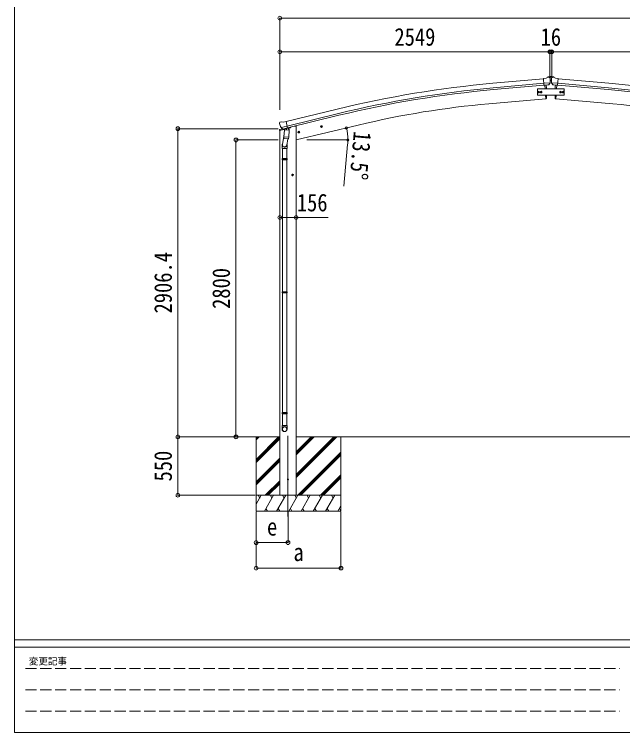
# Model space of a CAD drawing. Units: millimetres at full size. Extents: x -9783 to 33754, y -10064 to 6752.
# Drawn here: x -9783 to -4045, y -6828 to -56 of the extents above; entities that cross this region are included whole.
import ezdxf
from ezdxf.enums import TextEntityAlignment as Align

# ---------------------------------------------------------------- set-up
doc = ezdxf.new("R2010")
doc.units = ezdxf.units.MM
doc.header["$LTSCALE"] = 35
doc.header["$PDMODE"] = 32
doc.header["$PDSIZE"] = 35
doc.linetypes.add('DASHED3', pattern=[4, 3, -1])
for name, color, linetype, lineweight in [('0-0_0', 7, 'Continuous', 9), ('0-1_本体', 4, 'Continuous', 9), ('0-2_部品', 7, 'Continuous', 9), ('0-7_合掌部品', 3, 'Continuous', 9), ('0-8_PARTS2', 2, 'Continuous', 9), ('0-A_寸法', 6, 'Continuous', 9), ('F-0_240', 7, 'Continuous', 9)]:
    doc.layers.add(name, color=color, linetype=linetype, lineweight=lineweight)
doc.styles.add('ＭＳ ゴシック', font='')
doc.styles.get('ＭＳ ゴシック').set_extended_font_data('MS Gothic')

msp = doc.modelspace()

# ---------------------------------------------------------------- linework, layer by layer
at = {"layer": '0-0_0'}
for p, q in [((-7876.44, -4040.2), (-7280.1, -4040.2)), ((-7502.35, -4040.2), (-7502.35, -4740.2)), ((-7502.35, -4251.43), (-7291.12, -4040.2)), ((-7502.35, -4067.58), (-7474.97, -4040.2)), ((-7502.35, -4053.44), (-7489.12, -4040.2)), ((-7502.35, -4265.57), (-7280.1, -4043.32)), ((-7502.35, -4279.71), (-7280.1, -4057.46)), ((-7124.6, -4422.46), (-6742.34, -4040.2)), ((-7124.6, -4394.18), (-6770.62, -4040.2)), ((-7124.6, -4408.32), (-6756.48, -4040.2)), ((-7124.6, -4210.33), (-6954.47, -4040.2)), ((-7124.6, -4196.19), (-6968.62, -4040.2)), ((-7124.6, -4182.05), (-6982.76, -4040.2)), ((-7124.23, -4040.2), (-2321.23, -4040.2)), ((-2320.98, -4040.2), (-7123.98, -4040.2)), ((-6702.35, -4040.2), (-6702.35, -4740.2)), ((-7108.5, -4590.2), (-6702.35, -4184.06)), ((-7094.35, -4590.2), (-6702.35, -4198.2)), ((-7502.35, -4463.56), (-7280.1, -4241.31)), ((-7502.35, -4477.7), (-7280.1, -4255.45)), ((-7080.21, -4590.2), (-6702.35, -4212.35)), ((-7502.35, -4491.84), (-7280.1, -4269.59)), ((-6896.36, -4590.2), (-6702.35, -4396.19)), ((-7416.86, -4590.2), (-7280.1, -4453.44)), ((-7402.72, -4590.2), (-7280.1, -4467.58)), ((-6882.22, -4590.2), (-6702.35, -4410.33)), ((-6868.08, -4590.2), (-6702.35, -4424.48)), ((-7388.58, -4590.2), (-7280.1, -4481.73)), ((-6702.35, -4590.2), (-7502.35, -4590.2)), ((-7502.35, -4674.03), (-7453.95, -4590.2)), ((-7468.96, -4616.18), (-7483.96, -4590.2)), ((-7425.09, -4740.2), (-7338.49, -4590.2)), ((-7353.49, -4616.18), (-7368.49, -4590.2)), ((-7309.62, -4740.2), (-7223.02, -4590.2)), ((-7238.02, -4616.18), (-7253.02, -4590.2)), ((-7194.15, -4740.2), (-7107.55, -4590.2)), ((-7122.55, -4616.18), (-7137.55, -4590.2)), ((-7078.68, -4740.2), (-6992.08, -4590.2)), ((-7007.08, -4616.18), (-7022.08, -4590.2)), ((-6963.21, -4740.2), (-6876.61, -4590.2)), ((-6906.61, -4590.2), (-6891.61, -4616.18)), ((-6847.74, -4740.2), (-6761.14, -4590.2)), ((-6776.14, -4616.18), (-6791.14, -4590.2)), ((-7502.35, -4740.2), (-6702.35, -4740.2)), ((-7410.09, -4714.22), (-7395.09, -4740.2)), ((-7294.62, -4714.22), (-7279.62, -4740.2)), ((-7179.15, -4714.22), (-7164.15, -4740.2)), ((-7063.68, -4714.22), (-7048.68, -4740.2)), ((-6948.21, -4714.22), (-6933.21, -4740.2)), ((-6832.74, -4714.22), (-6817.74, -4740.2)), ((-6732.27, -4740.2), (-6702.35, -4688.39)), ((-6717.27, -4714.22), (-6702.27, -4740.2))]:
    msp.add_line(p, q, dxfattribs=at)
at = {"layer": '0-1_本体'}
for p, q in [((-4792.73, -662.4), (-5270.04, -705.67)), ((-4652.48, -662.4), (-4175.17, -705.67)), ((-4788.97, -705.39), (-5266.15, -748.66)), ((-4787.5, -722.17), (-5264.63, -765.43)), ((-4657.71, -722.17), (-4180.58, -765.43)), ((-4656.24, -705.39), (-4179.06, -748.66)), ((-5307.06, -899.05), (-4769.11, -851.99)), ((-4138.15, -899.05), (-4676.1, -851.99)), ((-7219.58, -1066.61), (-6736.71, -949.13)), ((-7209.51, -1108.58), (-6726.5, -991.06)), ((-7205.58, -1124.95), (-6722.52, -1007.43)), ((-7279.6, -1149.91), (-7279.6, -4590.2)), ((-7124.1, -1240.2), (-6538.43, -1099.59)), ((-7124.1, -1110.2), (-7124.1, -4590.2))]:
    msp.add_line(p, q, dxfattribs=at)
at = {"layer": '0-1_本体', "color": 6}
msp.add_line((-7123.78, -1970.44), (-7279.78, -1970.44), dxfattribs=at)
at = {"layer": '0-1_本体'}
msp.add_lwpolyline([(-7124.1, -1110.2), (-7144.1, -1110.2), (-7177.61, -1118.24)], dxfattribs=at)
for centre, radius, start, end in [((-4365.34, -10695.6), 10030.81, 95.17465, 103.67464), ((-5079.87, -10695.6), 10030.81, 76.32536, 84.82535), ((-4365.34, -10695.6), 9987.65, 95.17465, 103.67464), ((-4365.34, -10695.6), 9970.81, 95.17465, 103.67464), ((-5079.87, -10695.6), 9970.81, 76.32536, 84.82535), ((-5079.87, -10695.6), 9987.65, 76.32536, 84.82535), ((-4573.44, -9284.37), 8417.35, 95.00001, 103.5), ((-4871.77, -9284.37), 8417.35, 76.5, 84.99999)]:
    msp.add_arc(centre, radius, start, end, dxfattribs=at)
at = {"layer": '0-2_部品'}
for p, q in [((-4769.17, -851.99), (-4767.11, -851.73)), ((-4676.04, -851.99), (-4678.1, -851.73)), ((-7281.59, -1082.25), (-7281.31, -1083.4)), ((-7277.37, -1073.67), (-7281.23, -1079.97)), ((-7274.28, -1071.42), (-7261.09, -1068.26)), ((-7246.53, -1070.93), (-7259.79, -1068.23)), ((-7246.53, -1070.93), (-7220.6, -1064.71)), ((-7282.72, -1150.58), (-7240.01, -1140.33)), ((-7282.72, -1143.69), (-7282.72, -1150.58)), ((-7254.21, -1134.48), (-7280.42, -1140.77)), ((-7267.54, -1122.55), (-7210.03, -1108.75)), ((-7250.68, -1137.46), (-7267.06, -1122.97)), ((-7247.98, -1138.03), (-7240.46, -1136.23)), ((-7247.14, -1137.92), (-7245.61, -1137.56)), ((-7245.61, -1137.56), (-7208.9, -1128.75)), ((-7243.77, -1137.78), (-7243.82, -1138.53)), ((-7243.07, -1139.57), (-7217.25, -1146)), ((-7236.15, -1144.91), (-7240.82, -1211.75)), ((-7190.46, -1148.11), (-7236.15, -1144.91)), ((-7234.37, -1141.73), (-7234.6, -1145.02)), ((-7214.86, -1130.57), (-7215.88, -1145.18)), ((-7208.9, -1128.75), (-7207.38, -1128.38)), ((-7205.82, -1126.27), (-7204.88, -1126.34)), ((-7204.88, -1126.34), (-7191.56, -1141.66)), ((-7200.88, -1130.93), (-7182, -1126.4)), ((-7195.13, -1214.94), (-7190.46, -1148.11)), ((-7191.56, -1141.66), (-7192.01, -1148)), ((-7178.16, -1118.22), (-7178.16, -1121.54)), ((-6895.92, -1116.44), (-6876.47, -1111.77)), ((-6891.36, -1108.66), (-6893.5, -1115.86)), ((-6884.07, -1106.91), (-6891.36, -1108.66)), ((-6883.86, -1123.83), (-6888.53, -1104.38)), ((-6878.9, -1112.35), (-6884.07, -1106.91)), ((-6881.03, -1119.55), (-6878.9, -1112.35)), ((-7239.09, -1186.98), (-7255, -1283.15)), ((-7241.68, -1224.22), (-7240.81, -1211.75)), ((-7195.13, -1214.94), (-7240.82, -1211.75)), ((-7195.15, -1214.94), (-7196.04, -1227.64)), ((-7109.84, -1167.8), (-7090.4, -1163.13)), ((-7105.29, -1160.02), (-7107.42, -1167.22)), ((-7097.99, -1158.27), (-7105.29, -1160.02)), ((-7097.79, -1175.19), (-7102.45, -1155.74)), ((-7092.82, -1163.71), (-7097.99, -1158.27)), ((-7094.95, -1170.91), (-7092.82, -1163.71)), ((-7257.15, -1320.31), (-7257.15, -1285.96)), ((-7241.29, -1225.57), (-7241.29, -1225.57)), ((-7239.84, -1226.35), (-7198.14, -1229.27)), ((-7203.57, -1228.89), (-7214.3, -1292.48)), ((-7211.15, -1285.66), (-7211.15, -1320.31)), ((-7211.15, -1320.31), (-7257.15, -1320.31)), ((-7255.15, -1320.31), (-7255.15, -1414.31)), ((-7213.15, -1320.31), (-7213.15, -1414.31)), ((-7257.15, -1416.31), (-7256.15, -1414.31)), ((-7211.15, -1416.31), (-7257.15, -1416.31)), ((-7212.15, -1414.31), (-7256.15, -1414.31)), ((-7211.15, -1416.31), (-7212.15, -1414.31)), ((-7211.15, -1416.31), (-7211.15, -1424.31)), ((-7211.15, -1424.31), (-7257.15, -1424.31)), ((-7212.15, -1426.31), (-7256.15, -1426.31)), ((-7255.15, -1426.31), (-7255.15, -2670.5)), ((-7213.15, -1426.31), (-7213.15, -2670.5)), ((-7211.15, -1424.31), (-7212.15, -1426.31)), ((-7148.65, -1570.38), (-7168.65, -1570.38)), ((-7158.65, -1562.87), (-7165.15, -1566.62)), ((-7165.15, -1566.62), (-7165.15, -1574.13)), ((-7165.15, -1574.13), (-7158.65, -1577.88)), ((-7158.65, -1580.38), (-7158.65, -1560.38)), ((-7152.15, -1566.62), (-7158.65, -1562.87)), ((-7257.15, -2672.5), (-7256.15, -2670.5)), ((-7211.15, -2672.5), (-7257.15, -2672.5)), ((-7211.15, -2680.5), (-7257.15, -2680.5)), ((-7212.15, -2670.5), (-7256.15, -2670.5)), ((-7212.15, -2682.5), (-7256.15, -2682.5)), ((-7255.15, -2682.5), (-7255.15, -3810.69)), ((-7213.15, -2682.5), (-7213.15, -3810.69)), ((-7211.15, -2672.5), (-7212.15, -2670.5)), ((-7211.15, -2680.5), (-7212.15, -2682.5)), ((-7211.15, -2672.5), (-7211.15, -2680.5)), ((-7257.15, -3812.69), (-7256.15, -3810.69)), ((-7211.15, -3812.69), (-7257.15, -3812.69)), ((-7211.15, -3820.69), (-7257.15, -3820.69)), ((-7212.15, -3810.69), (-7256.15, -3810.69)), ((-7212.15, -3822.69), (-7256.15, -3822.69)), ((-7255.15, -3822.69), (-7255.15, -3932.69)), ((-7213.15, -3822.69), (-7213.15, -3932.69)), ((-7211.15, -3812.69), (-7212.15, -3810.69)), ((-7211.15, -3820.69), (-7212.15, -3822.69)), ((-7211.15, -3812.69), (-7211.15, -3820.69)), ((-7257.15, -3966.83), (-7257.15, -3932.69)), ((-7211.15, -3932.69), (-7257.15, -3932.69)), ((-7211.15, -3966.83), (-7211.15, -3932.69))]:
    msp.add_line(p, q, dxfattribs=at)
for points in [[(-7215.17, -1130.16), (-7205.45, -1127.82), (-7220.6, -1064.71)], [(-7267.81, -1121.98), (-7267.22, -1122.82), (-7267.06, -1122.97)], [(-7215.17, -1130.16), (-7215.41, -1130.31), (-7240.18, -1136.25), (-7240.46, -1136.23)], [(-6893.5, -1115.86), (-6888.33, -1121.3), (-6881.03, -1119.55)], [(-7107.42, -1167.22), (-7102.25, -1172.66), (-7094.95, -1170.91)], [(-7257.15, -1416.31), (-7257.15, -1424.31), (-7256.15, -1426.31)], [(-7158.65, -1577.88), (-7152.15, -1574.13), (-7152.15, -1566.62)], [(-7257.15, -2672.5), (-7257.15, -2680.5), (-7256.15, -2682.5)], [(-7257.15, -3812.69), (-7257.15, -3820.69), (-7256.15, -3822.69)]]:
    msp.add_lwpolyline(points, dxfattribs=at)
for centre, radius in [((-4814.86, -788.73), 6.5), ((-4630.35, -788.73), 6.5), ((-6886.2, -1114.11), 8.5), ((-6886.2, -1114.11), 7.7), ((-6886.2, -1114.11), 6.5), ((-7100.12, -1165.46), 8.5), ((-7100.12, -1165.46), 7.7), ((-7100.12, -1165.46), 6.5), ((-7158.65, -1570.38), 8.5), ((-7158.65, -1570.38), 7.7), ((-7158.65, -1570.38), 6.5)]:
    msp.add_circle(centre, radius, dxfattribs=at)
at = {"layer": '0-2_部品', "color": 4}
msp.add_circle((-7202.15, -4440.26), 4.5, dxfattribs=at)
at = {"layer": '0-2_部品'}
for centre, radius, start, end in [((-4767.48, -848.76), 3, 277, 356.63919), ((-4677.73, -848.76), 3, 183.36081, 263), ((-7084.51, -1036.15), 202.4, 193.5, 205.09125), ((-7273.11, -1076.28), 5, 103.5, 148.5), ((-7260.39, -1071.17), 3, 78.5, 103.5), ((-7279.72, -1143.69), 3, 103.5, 180), ((-7247.26, -1137.44), 0.5, 248.23754, 283.5), ((-7244.27, -1137.75), 0.5, 356, 103.5), ((-7242.83, -1138.6), 1, 176, 256), ((-7216.9, -1145.03), 1.03, 250.03897, 351.96569), ((-7214.26, -1130.65), 0.604, 100.59842, 172.20595), ((-7207.49, -1127.89), 0.5, 283.5, 318.76246), ((-7183.16, -1121.54), 5, 283.5, 0), ((-7227.15, -1285.96), 30, 177.45142, 180), ((-7239.74, -1224.39), 1.95, 175.04017, 217.47766), ((-7239.7, -1224.36), 2, 217.40962, 266), ((-7198, -1227.27), 2, 266, 349.46843)]:
    msp.add_arc(centre, radius, start, end, dxfattribs=at)
for centre, major_axis, ratio, start_param, end_param in [((-7278.67, -1081.53), (-1.57, -2.57), 0.99628, 4.712389, 5.4996506), ((-7248.7, -1135.21), (-0.73, -2.92), 0.997631, 5.8041905, 6.6006116), ((-7248.64, -1134.98), (2.63, 3.16), 0.650902, 4.0958226, 4.1686332), ((-7248.67, -1135.11), (-0.73, -2.92), 0.997631, 0.3902369, 0.4789948), ((-7234.15, -1285.66), (23, 0), 0.996195, 2.5560258, 6.5663028), ((-7234.15, -1285.66), (21, 0), 0.996195, 2.9349147, 5.9512394), ((-7234.15, -3965.09), (-23, 0), 0.996195, 3.1415927, 6.2831853), ((-7234.15, -3966.83), (-23, 0), 0.996195, 3.1415927, 6.2831853), ((-7234.15, -3966.83), (0, -23.43), 0.981806, 4.712389, 7.8539816)]:
    msp.add_ellipse(centre, major_axis=major_axis, ratio=ratio, start_param=start_param, end_param=end_param, dxfattribs=at)
msp.add_ellipse((-7234.15, -3966.83), major_axis=(21, 0), ratio=0.996195, dxfattribs=at)
at = {"layer": '0-7_合掌部品'}
for p, q in [((-4766.35, -657.95), (-4792.91, -660.27)), ((-4787.26, -724.93), (-4792.91, -660.27)), ((-4766.35, -657.95), (-4754.63, -651.18)), ((-4739.73, -649.6), (-4753.39, -650.79)), ((-4726.78, -642.62), (-4750.92, -644.73)), ((-4730.59, -655.35), (-4736.07, -650.75)), ((-4729.53, -657.39), (-4729.41, -658.73)), ((-4726.78, -642.62), (-4718.78, -642.62)), ((-4721.52, -647.34), (-4720.68, -647.34)), ((-4718.78, -642.62), (-4694.64, -644.73)), ((-4716.03, -657.39), (-4716.15, -658.73)), ((-4714.97, -655.35), (-4709.48, -650.75)), ((-4705.83, -649.6), (-4692.17, -650.79)), ((-4691.28, -650.55), (-4694.64, -644.73)), ((-4691.28, -650.75), (-4691.28, -650.55)), ((-4679.21, -657.95), (-4690.93, -651.18)), ((-4679.21, -657.95), (-4652.64, -660.27)), ((-4658.3, -724.93), (-4652.64, -660.27)), ((-4730.05, -700.24), (-4788.97, -705.39)), ((-4777.3, -724.06), (-4787.26, -724.93)), ((-4780.28, -724.32), (-4777.28, -758.67)), ((-4743.69, -721.12), (-4751.39, -721.8)), ((-4741.3, -719.72), (-4730.37, -700.79)), ((-4728.8, -684.12), (-4716.76, -684.12)), ((-4721.52, -680.04), (-4720.68, -680.04)), ((-4715.51, -700.24), (-4656.59, -705.39)), ((-4704.26, -719.72), (-4715.19, -700.79)), ((-4701.87, -721.12), (-4694.16, -721.8)), ((-4668.26, -724.06), (-4668.53, -724.13)), ((-4665.27, -724.32), (-4668.28, -758.67)), ((-4668.26, -724.06), (-4658.3, -724.93)), ((-4772.03, -818.67), (-4769.12, -851.93)), ((-4769.12, -851.93), (-4767.06, -851.68)), ((-4676.44, -851.93), (-4678.5, -851.68)), ((-4673.53, -818.67), (-4676.44, -851.93))]:
    msp.add_line(p, q, dxfattribs=at)
for points in [[(-4754.28, -650.75), (-4754.28, -650.55), (-4750.92, -644.73)], [(-4724.04, -646.5), (-4724.88, -646.5), (-4724.88, -647.34), (-4724.04, -647.34)], [(-4722.36, -645.66), (-4722.36, -644.82), (-4723.2, -644.82), (-4723.2, -645.66)], [(-4723.2, -648.18), (-4723.2, -649.02), (-4722.36, -649.02), (-4722.36, -648.18)], [(-4720.68, -647.34), (-4720.68, -646.5), (-4721.52, -646.5)], [(-4777.3, -724.06), (-4777.02, -724.13), (-4751.65, -721.91), (-4751.39, -721.8)], [(-4729.98, -699.61), (-4730.26, -700.59), (-4730.37, -700.79)], [(-4724.04, -679.2), (-4724.88, -679.2), (-4724.88, -680.04), (-4724.04, -680.04)], [(-4722.36, -678.36), (-4722.36, -677.52), (-4723.2, -677.52), (-4723.2, -678.36)], [(-4723.2, -680.88), (-4723.2, -681.72), (-4722.36, -681.72), (-4722.36, -680.88)], [(-4720.68, -680.04), (-4720.68, -679.2), (-4721.52, -679.2)], [(-4715.58, -699.61), (-4715.29, -700.59), (-4715.19, -700.79)], [(-4668.53, -724.13), (-4693.91, -721.91), (-4694.16, -721.8)]]:
    msp.add_lwpolyline(points, dxfattribs=at)
for points in [[(-4597.78, -818.67), (-4597.78, -758.67), (-4847.78, -758.67), (-4847.78, -818.67)], [(-4845.78, -788.67), (-4842.03, -782.17), (-4834.53, -782.17), (-4830.77, -788.67), (-4834.53, -795.17), (-4842.03, -795.17)], [(-4822.28, -788.67), (-4818.53, -782.17), (-4811.03, -782.17), (-4807.27, -788.67), (-4811.03, -795.17), (-4818.53, -795.17)], [(-4623.27, -788.67), (-4627.03, -782.17), (-4634.53, -782.17), (-4638.28, -788.67), (-4634.53, -795.17), (-4627.03, -795.17)], [(-4599.77, -788.67), (-4603.53, -782.17), (-4611.03, -782.17), (-4614.78, -788.67), (-4611.03, -795.17), (-4603.53, -795.17)]]:
    msp.add_lwpolyline(points, close=True, dxfattribs=at)
for centre, radius in [((-4722.78, -646.92), 3.5), ((-4722.78, -679.62), 3.5), ((-4838.28, -788.67), 8.5), ((-4838.28, -788.67), 7.7), ((-4838.28, -788.67), 6.5), ((-4814.78, -788.67), 8.5), ((-4814.78, -788.67), 7.7), ((-4814.78, -788.67), 6.5), ((-4630.78, -788.67), 8.5), ((-4630.78, -788.67), 7.7), ((-4630.78, -788.67), 6.5), ((-4607.28, -788.67), 8.5), ((-4607.28, -788.67), 7.7), ((-4607.28, -788.67), 6.5)]:
    msp.add_circle(centre, radius, dxfattribs=at)
for centre, radius, start, end in [((-4753.13, -653.78), 3, 95, 120), ((-4739.29, -654.58), 5, 50.00648, 94.99352), ((-4931.04, -676.37), 202.4, 353.4085, 5), ((-4724.04, -645.66), 0.84, 270, 0), ((-4724.04, -648.18), 0.84, 0, 90), ((-4721.52, -645.66), 0.84, 180, 270), ((-4721.52, -648.18), 0.84, 90, 180), ((-4514.52, -676.37), 202.4, 175, 186.5915), ((-4706.27, -654.58), 5, 85.00648, 129.99352), ((-4692.43, -653.78), 3, 60, 85), ((-5662.89, -796.11), 900, 2.3844, 4.64986), ((-4724.04, -678.36), 0.84, 270, 0), ((-4724.04, -680.88), 0.84, 0, 90), ((-4721.52, -678.36), 0.84, 180, 270), ((-4721.52, -680.88), 0.84, 90, 180), ((-3782.67, -796.11), 900, 175.35014, 177.6156), ((-4767.43, -848.7), 3, 277, 356.63919), ((-5662.89, -796.11), 900, 356.63919, 358.56384), ((-3782.67, -796.11), 900, 181.43616, 183.36081), ((-4678.13, -848.7), 3, 183.36081, 263)]:
    msp.add_arc(centre, radius, start, end, dxfattribs=at)
for centre, major_axis, ratio, start_param, end_param in [((-4725.2, -653.34), (-15.35, 3.44), 0.101033, 5.9751426, 5.9753737), ((-4732.52, -657.65), (2.71, -1.31), 0.997474, 0.5366567, 1.3225652), ((-4713.04, -657.65), (-2.71, -1.31), 0.997474, 4.9606201, 5.7465286), ((-4720.36, -653.34), (15.35, 3.44), 0.101033, 0.3078116, 0.3080427), ((-4743.96, -718.13), (1.62, -2.54), 0.997631, 5.8041905, 5.8929484), ((-4744.03, -718.02), (-3.5, 2.17), 0.650902, 2.1145521, 2.1873627), ((-4743.9, -718.22), (1.62, -2.54), 0.997631, 5.965759, 6.7621801), ((-4701.66, -718.22), (-1.62, -2.54), 0.997631, 5.8041905, 6.6006116), ((-4701.53, -718.02), (3.5, 2.17), 0.650902, 4.0958226, 4.1686332), ((-4701.6, -718.13), (-1.62, -2.54), 0.997631, 0.3902369, 0.4789948)]:
    msp.add_ellipse(centre, major_axis=major_axis, ratio=ratio, start_param=start_param, end_param=end_param, dxfattribs=at)
at = {"layer": '0-8_PARTS2'}
msp.add_line((-7202.1, -4030.99), (-7202.1, -4790.2), dxfattribs=at)
at = {"layer": '0-A_寸法'}
for p, q in [((-7279.6, -91.9), (-7279.6, -408.52)), ((-7279.6, -91.9), (-2165.6, -91.9)), ((-7279.6, -408.52), (-4730.6, -408.52)), ((-7279.6, -408.52), (-7279.6, -955.19)), ((-4730.6, -408.52), (-4730.6, -637.52)), ((-4730.6, -408.52), (-4730.6, -637.52)), ((-4730.6, -408.52), (-4714.6, -408.52)), ((-4714.6, -408.52), (-4714.6, -637.52)), ((-4714.6, -408.52), (-2165.6, -408.52)), ((-8240.35, -1133.86), (-7295.27, -1133.86)), ((-8240.35, -4040.26), (-8240.35, -1133.86)), ((-7692.38, -1240.26), (-7295.27, -1240.26)), ((-7692.38, -4040.26), (-7692.38, -1240.26)), ((-7023.28, -1240.26), (-6636.42, -1240.26)), ((-6639.28, -1282.72), (-6673.64, -1675.22)), ((-7123.78, -1970.44), (-6823.78, -1970.44)), ((-8240.35, -4040.26), (-7512.24, -4040.26)), ((-8240.35, -4590.26), (-8240.35, -4040.26)), ((-8240.35, -4590.26), (-7512.24, -4590.26)), ((-7502.03, -5276.62), (-7502.03, -4747.68)), ((-7502.03, -5036.65), (-7502.03, -4747.68)), ((-7201.78, -5036.65), (-7201.78, -4747.68)), ((-6702.03, -5276.62), (-6702.03, -4747.68)), ((-7201.78, -5036.65), (-7502.03, -5036.65)), ((-7502.03, -5276.62), (-6702.03, -5276.62))]:
    msp.add_line(p, q, dxfattribs=at)
for centre in [(-6650.88, -1126.6), (-6637.42, -1240.26)]:
    msp.add_circle(centre, 10.62, dxfattribs=at)
for start, end in [(0, 13.5), (354.99678, 0)]:
    msp.add_arc((-7124.28, -1240.26), 486.86, start, end, dxfattribs=at)
for p in [(-7279.6, -91.9), (-7279.6, -408.52), (-4730.6, -408.52), (-4714.6, -408.52), (-8240.35, -1133.86), (-7692.38, -1240.26), (-7279.78, -1970.44), (-7123.78, -1970.44), (-8240.35, -4040.26), (-7692.38, -4040.26), (-8240.35, -4590.26), (-7502.03, -5036.65), (-7201.78, -5036.65), (-7502.03, -5276.62), (-6702.03, -5276.62)]:
    msp.add_point(p, dxfattribs=at)
at = {"layer": 'F-0_240', "color": 5}
for p, q in [((-9783.03, 6751.9), (-9783.03, -6828.1)), ((-9783.03, -5953.1), (9396.97, -5953.1)), ((-9783.03, -6023.1), (6285.75, -6023.1)), ((-9783.03, -6828.1), (9396.97, -6828.1))]:
    msp.add_line(p, q, dxfattribs=at)
at = {"layer": 'F-0_240', "color": 4, "linetype": 'DASHED3'}
for p, q in [((-9678.03, -6224.35), (-4074.25, -6224.35)), ((-9678.03, -6425.6), (-4074.25, -6425.6)), ((-9678.03, -6626.85), (-4074.25, -6626.85))]:
    msp.add_line(p, q, dxfattribs=at)

# ---------------------------------------------------------------- texts
at = {"layer": '0-A_寸法', "color": 7, "style": 'ＭＳ ゴシック', "width": 0.85}
for s, p in [('2549', (-6197.6, -401.52)), ('16', (-4818.85, -401.52)), ('156', (-7118.15, -1963.44)), ('e', (-7400.15, -5020.4)), ('a', (-7150.15, -5260.37))]:
    msp.add_text(s, height=166.8, dxfattribs=at).set_placement(p, align=Align.BOTTOM_LEFT)
for s, rotation, p in [('13.5°', 264.997, (-6630.11, -1149.26)), ('2906.4', 90, (-8247.35, -2875.81)), ('2800', 90, (-7699.38, -2832.76)), ('550', 90, (-8247.35, -4459.63))]:
    msp.add_text(s, height=166.8, rotation=rotation, dxfattribs=at).set_placement(p, align=Align.BOTTOM_LEFT)
at = {"layer": 'F-0_240', "style": 'ＭＳ ゴシック'}
msp.add_text('変更記事', height=64.15, dxfattribs=at).set_placement((-9646.27, -6206.85), align=Align.BOTTOM_LEFT)

doc.saveas('drawing.dxf')
